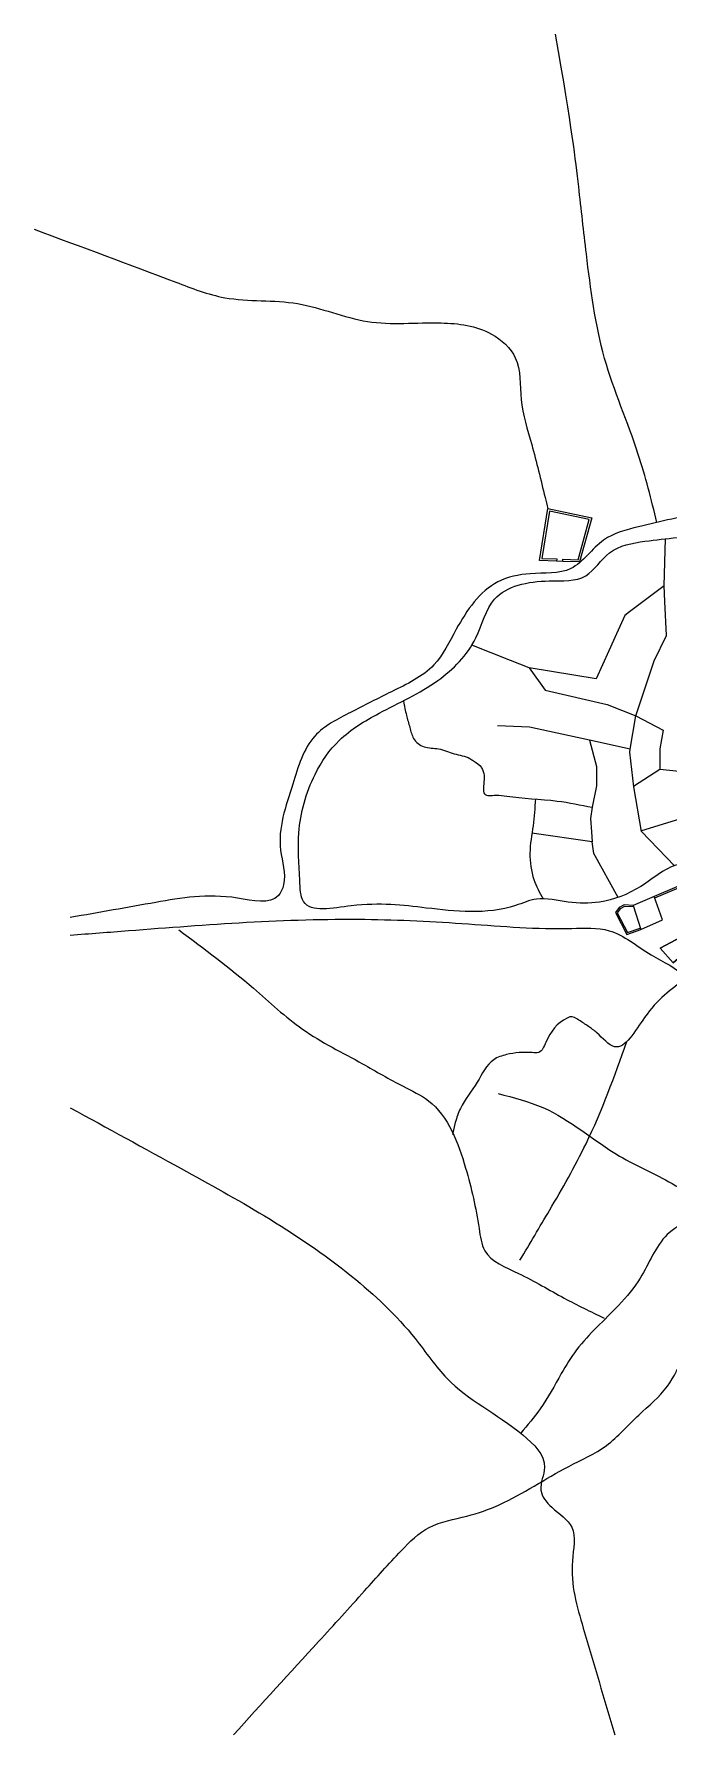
# Model space of a CAD drawing. Header units: metres. Extents: x 6005 to 6594, y -850 to -302.
# Drawn here: x 6005 to 6210, y -850 to -302 of the extents above; entities that cross this region are included whole.
import ezdxf

# ---------------------------------------------------------------- set-up
doc = ezdxf.new("R2010")
doc.units = ezdxf.units.M
for name, color, linetype in [('_Caminos', 2, 'Continuous'), ('_Proyeccion1', 3, 'Continuous'), ('_Tierras', 51, 'Continuous'), ('S_ContornoViv', 2, 'Continuous')]:
    doc.layers.add(name, color=color, linetype=linetype)

msp = doc.modelspace()

# ---------------------------------------------------------------- linework, layer by layer
at = {"layer": '_Caminos', "color": 2}
for points, knots in [([(6286.78, -324.01), (6288.68, -332.07), (6290.58, -340.12), (6292.49, -348.18), (6294.14, -355.18), (6297.51, -369.44), (6294.88, -394.75), (6277.76, -413.07), (6266.44, -431.54), (6256.19, -446.37), (6239.62, -453.13), (6220.6, -455.62), (6203.15, -459.58), (6187.23, -463.57), (6179.38, -476.23), (6165.66, -474.88), (6150.91, -478.06), (6141.77, -491.32), (6134.7, -506.72), (6120.48, -513.39), (6107.61, -520.01), (6093.21, -527.28), (6088.22, -545.04), (6082.39, -561.12), (6086.91, -573.31), (6082.74, -582.75), (6064.85, -577.83), (6052.59, -580), (6044.43, -581.45), (6035.25, -583.07), (6026.06, -584.7), (6016.88, -586.32)], [-24.839508, -24.839508, -24.839508, -24.839508, 0, 0, 0, 21.588922, 43.948709, 72.761188, 93.944318, 109.793974, 125.298735, 145.661672, 167.41147, 179.462701, 193.447242, 206.615734, 217.366774, 237.643811, 251.249263, 267.361773, 282.151057, 295.985243, 313.050862, 334.654341, 345.808095, 349.659961, 362.887706, 389.188305, 389.188305, 389.188305, 418.79511, 418.79511, 418.79511, 418.79511]), ([(6247.37, -559.36), (6244.51, -559.24), (6238.5, -559), (6232.11, -567.08), (6222.59, -569.56), (6210.95, -567.89), (6201.13, -577.12), (6188.74, -581.86), (6177.13, -581.78), (6167.92, -579.27), (6153.53, -585.77), (6132.07, -583.4), (6112.33, -580.88), (6091.12, -585.52), (6090.69, -570.95), (6089.56, -557.86), (6093.98, -541.58), (6103.27, -528.02), (6118, -519.19), (6134.92, -511.7), (6148.05, -498.53), (6152.06, -480.44), (6168.75, -477.18), (6183.45, -478.48), (6189.97, -467.02), (6205.01, -464.49), (6220.43, -463.08), (6236.19, -464.4), (6251.5, -466.28), (6258.17, -481.93), (6250.42, -495), (6255.32, -506.53), (6257.79, -518.43), (6252.82, -529.67), (6255.5, -540.8), (6255.08, -547.52), (6254.94, -549.84)], [0, 0, 0, 0, 8.130917, 17.070378, 28.403457, 36.167094, 51.06663, 65.339898, 75.353208, 85.666258, 92.650496, 121.441964, 145.596076, 161.021712, 167.987602, 183.346558, 202.840818, 216.311655, 231.773331, 253.449587, 271.808812, 285.669457, 304.192254, 316.121683, 326.802544, 338.788336, 359.41871, 373.764128, 386.788851, 402.810887, 414.622566, 429.217312, 437.618111, 450.648287, 463.879272, 470.845118, 470.845118, 470.845118, 470.845118]), ([(6016.88, -591.99), (6023.13, -591.5), (6029.38, -591.02), (6035.63, -590.53), (6060.97, -588.57), (6097.39, -585.74), (6145.18, -588.17), (6170.92, -590.46), (6192.05, -589.15), (6202.92, -598.81), (6213.84, -603.04), (6218.96, -612.11), (6213.66, -619.95), (6218.72, -629.68), (6228.86, -631.28), (6236.16, -625.49), (6241.55, -627.37), (6243.82, -628.16)], [-18.799306, -18.799306, -18.799306, -18.799306, 0, 0, 0, 76.198751, 109.545324, 142.892053, 154.904855, 170.529669, 184.117814, 189.251443, 199.230893, 208.209895, 217.035991, 226.442782, 233.270865, 233.270865, 233.270865, 233.270865])]:
    msp.add_open_spline(points, degree=3, knots=knots, dxfattribs=at)
at = {"layer": '_Proyeccion1', "color": 2}
for points in [[(6205.06, -580.03), (6218.51, -574.3), (6226.33, -585.34), (6226.74, -585.05), (6218.69, -573.68), (6204.9, -579.56)], [(6198.07, -582.47), (6195.22, -582.28), (6193.64, -583.09), (6192.4, -584.72), (6196.03, -591.77), (6200.57, -590.21)], [(6198.21, -582.91), (6195.32, -582.79), (6193.97, -583.48), (6192.99, -584.77), (6196.28, -591.15), (6200.41, -589.74)]]:
    msp.add_lwpolyline(points, dxfattribs=at)
at = {"layer": '_Tierras', "color": 2}
for points in [[(6211.38, -569.63), (6200.79, -558.56), (6198.29, -544.22), (6197.01, -533.1), (6197.13, -532.05), (6198.93, -521.34), (6204.92, -503.59), (6208.85, -495.49), (6208.35, -484.5), (6208.15, -479.51), (6208.55, -464.3)], [(6208.15, -479.51), (6196.93, -487.83), (6195.46, -489.05), (6192.8, -494.9), (6190.29, -500.42), (6186.23, -509.38), (6164.68, -505.92), (6158.64, -503.54), (6146.14, -498.62)], [(6164.68, -505.92), (6169.83, -513.06), (6189.7, -517.73), (6198.93, -521.34), (6207.79, -525.98), (6206.75, -531.93), (6206.71, -538.53)], [(6197.13, -532.05), (6184.01, -529.21), (6164.79, -525.05), (6154.43, -524.56)], [(6184.01, -529.21), (6186.26, -537.69), (6186.32, -543.94), (6184.92, -550.82), (6184.37, -554.47), (6184.71, -558.67), (6184.89, -561.94)], [(6198.26, -544.03), (6206.71, -538.53), (6216.07, -539.48)], [(6220.56, -552.1), (6217.26, -553.37), (6200.76, -558.38)], [(6193.32, -579.83), (6185.48, -565.65), (6184.89, -561.94), (6165.53, -559.1)]]:
    msp.add_lwpolyline(points, dxfattribs=at)
for points, knots in [([(6205.73, -459.04), (6203.95, -451.67), (6199.48, -433.71), (6187.23, -406.2), (6183.48, -376.62), (6181.39, -358.11), (6180.57, -350.9), (6179.56, -341.93), (6178.55, -332.97), (6173.15, -301.72)], [2.505878, 2.505878, 2.505878, 2.505878, 25.230918, 57.99856, 92.138534, 113.948932, 113.948932, 113.948932, 141.038373, 141.038373, 141.038373, 141.038373]), ([(6005.2, -364.56), (6020.41, -370.25), (6035.62, -375.94), (6050.84, -381.63), (6056.03, -383.66), (6068.61, -388.56), (6090.29, -386.53), (6112.47, -396.45), (6133.83, -393.93), (6151.23, -396.07), (6162.35, -406.16), (6161.21, -420.19), (6165.86, -434.75), (6168.66, -446.5), (6170.32, -453.37), (6170.61, -454.56)], [-36.08179, -36.08179, -36.08179, -36.08179, 0, 0, 0, 16.569852, 40.094408, 63.304766, 86.995486, 103.655306, 114.479768, 128.006958, 142.973319, 160.488983, 164.170493, 164.170493, 164.170493, 164.170493]), ([(6124.12, -516.67), (6124.42, -518.2), (6125.01, -521.07), (6126.14, -524.77), (6127.16, -529.11), (6130.59, -531.82), (6136.21, -531.66), (6140.37, -533.92), (6144.58, -534.32), (6147.27, -536.33), (6148.88, -537.13), (6150.55, -540.48), (6149.79, -543.29), (6150.05, -547.47), (6154.09, -546.63), (6161.28, -547.96), (6172.17, -548.19), (6181.2, -550.05), (6184.92, -550.82)], [1.02924, 1.02924, 1.02924, 1.02924, 6.156464, 10.674331, 14.44915, 18.867999, 23.408729, 29.432148, 35.846586, 37.578139, 42.156216, 43.70776, 49.841496, 51.716119, 55.773941, 59.666349, 77.722192, 90.351941, 90.351941, 90.351941, 90.351941]), ([(6166.62, -548.13), (6166.45, -551.02), (6166.03, -556.86), (6164.38, -565.45), (6165.6, -573.71), (6167.99, -578.28), (6169.16, -580.27)], [2.260487, 2.260487, 2.260487, 2.260487, 10.942106, 19.812432, 28.397277, 35.280248, 35.280248, 35.280248, 35.280248]), ([(6051.81, -590.32), (6059.98, -596.38), (6073.67, -606.53), (6091.5, -623.54), (6109.02, -632.02), (6122.21, -640.02), (6137.43, -646.97), (6144.36, -665.9), (6147.98, -681.99), (6149.78, -696.24), (6162.94, -701.29), (6174.99, -708.73), (6184.39, -713.25), (6188.73, -715.33)], [0, 0, 0, 0, 30.540205, 51.115326, 73.422765, 88.310602, 97.712888, 122.527424, 142.454581, 149.830457, 162.934268, 179.637454, 193.984942, 193.984942, 193.984942, 193.984942]), ([(6215.12, -605.95), (6212.7, -607.71), (6207.68, -611.42), (6201.13, -618.53), (6193.82, -631.91), (6187.41, -624.05), (6183.66, -621.31), (6180.89, -619.56), (6178.41, -617.95), (6173.87, -620.05), (6170.78, -623.98), (6168.55, -630.16), (6163.33, -629.55), (6158.64, -629.94), (6151.43, -632.28), (6148.06, -640.05), (6142.88, -646.05), (6140.85, -652.07), (6140.23, -654.9), (6139.94, -656.17)], [0.823017, 0.823017, 0.823017, 0.823017, 9.640792, 19.251323, 32.766332, 39.953787, 43.428505, 47.052308, 50.135787, 51.119521, 61.528493, 65.485062, 67.605223, 75.919045, 80.325793, 89.290825, 99.384296, 104.193718, 108.100955, 108.100955, 108.100955, 108.100955]), ([(6161.67, -696.71), (6164.85, -691.37), (6172.21, -679.02), (6185.26, -656.24), (6192.16, -637.48), (6196.03, -626.3)], [0, 0, 0, 0, 18.647667, 43.140989, 78.543001, 78.543001, 78.543001, 78.543001]), ([(6154.67, -643.05), (6159.59, -644.3), (6174.04, -647.96), (6190.23, -662.58), (6211.97, -671.8), (6223.01, -680.13), (6228.95, -684.61)], [0, 0, 0, 0, 15.097312, 44.292064, 63.34744, 85.578549, 85.578549, 85.578549, 85.578549]), ([(6016.88, -647.59), (6028.79, -654.13), (6040.7, -660.67), (6052.61, -667.21), (6061.6, -672.15), (6080.55, -682.55), (6106.53, -700.08), (6125.91, -718.11), (6140.26, -739.67), (6157.6, -747.53), (6171.78, -761.43), (6166.93, -770.71), (6172.28, -777.28), (6180.55, -782.3), (6176.94, -797.9), (6179.99, -808.26), (6182.04, -815.19), (6185.43, -826.67), (6188.81, -838.16), (6192.2, -849.64)], [-40.766379, -40.766379, -40.766379, -40.766379, 0, 0, 0, 30.7701, 64.871168, 93.629622, 110.050749, 140.502428, 153.050864, 160.475744, 167.015309, 176.131698, 186.996976, 208.869544, 208.869544, 208.869544, 245.160217, 245.160217, 245.160217, 245.160217]), ([(6246.54, -713.71), (6245.3, -710.94), (6242.41, -704.5), (6238.73, -694.5), (6231.94, -684.68), (6219.76, -681.84), (6206.65, -688.15), (6201.96, -701.45), (6191.77, -713.57), (6181.54, -722.37), (6174.18, -734.37), (6169.15, -743.96), (6164.08, -749.87), (6161.9, -752.42)], [0, 0, 0, 0, 9.093465, 21.130715, 32.223432, 43.102806, 55.658207, 72.107451, 83.355638, 103.037877, 112.122123, 125.388471, 135.417467, 135.417467, 135.417467, 135.417467]), ([(6069.38, -849.64), (6078.52, -839.62), (6087.67, -829.6), (6096.81, -819.58), (6101.78, -814.12), (6110.69, -804.36), (6121.88, -791.65), (6132.15, -781.49), (6144.22, -779.61), (6159.7, -774.11), (6173.58, -764.42), (6190.27, -757.19), (6199.3, -746.48), (6212.43, -736.35), (6217.17, -715.65), (6241.46, -713.98), (6258.5, -712.71), (6274.2, -709.38), (6284.22, -702.02), (6294.76, -696.56), (6312.61, -696.61), (6330.7, -690.44), (6352.2, -695.16), (6368.04, -702.57), (6385.69, -700.33), (6396.31, -703.93), (6401.62, -705.73)], [-40.600668, -40.600668, -40.600668, -40.600668, 0, 0, 0, 22.097592, 39.555333, 51.323329, 64.004678, 75.036664, 100.56667, 114.454615, 128.766109, 141.845379, 164.001658, 182.46462, 206.493486, 217.890534, 229.411466, 243.617733, 252.332675, 282.40337, 298.936293, 317.159459, 333.797486, 350.448102, 350.448102, 350.448102, 350.448102])]:
    msp.add_open_spline(points, degree=3, knots=knots, dxfattribs=at)
at = {"layer": 'S_ContornoViv'}
for points in [[(6173.54, -470.82), (6173.4, -471.52), (6167.94, -471.34), (6170.61, -454.56), (6184.85, -457.6), (6180.89, -471.77), (6175.43, -471.59), (6175.45, -470.89), (6180.36, -471.05), (6183.97, -458.14), (6171.19, -455.4), (6168.76, -470.67)], [(6200.57, -590.21), (6207.54, -587.11), (6204.9, -579.56), (6198.07, -582.47), (6200.57, -590.21)], [(6206.84, -596.21), (6210.99, -600.95), (6220.85, -592.38), (6219.35, -589.56), (6218.33, -590.1), (6206.84, -596.21)]]:
    msp.add_lwpolyline(points, close=True, dxfattribs=at)
for points in [[(6175.43, -471.59), (6173.4, -471.52)], [(6180.89, -471.77), (6181, -471.91)], [(6198.07, -582.47), (6200.57, -590.21), (6207.54, -587.11), (6204.9, -579.56), (6198.07, -582.47)], [(6220.85, -592.38), (6210.99, -600.95), (6206.84, -596.21), (6218.33, -590.1), (6223.07, -587.58), (6223.07, -587.58), (6223.07, -587.58), (6223.07, -587.58)]]:
    msp.add_lwpolyline(points, dxfattribs=at)

doc.saveas('drawing.dxf')
